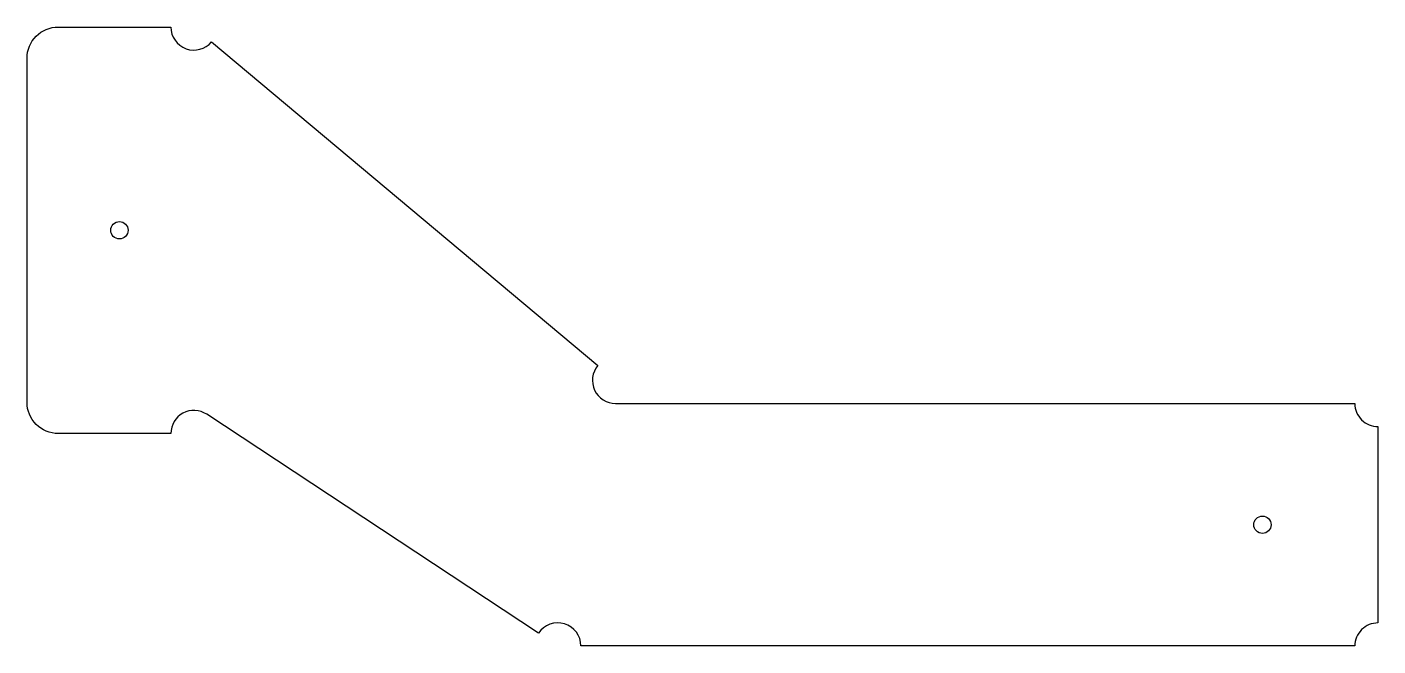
# Model space of a CAD drawing. Extents: x 0 to 1170, y 0 to 536.
import ezdxf

# ---------------------------------------------------------------- set-up
doc = ezdxf.new("R2010")
doc.units = 0
doc.layers.get('0').update_dxf_attribs({"color": 2, "linetype": 'CONTINUOUS'})

msp = doc.modelspace()

# ---------------------------------------------------------------- linework, layer by layer
at = {"color": 2, "linetype": 'CONTINUOUS'}
for points in [[(0, 211), (0, 509, -0.4142136), (27, 536), (124.5, 536, 0.7005671), (159.83, 523.15), (494.17, 242.85, 0.6370137), (509.5, 210), (1149.5, 210, 0.4142136), (1169.5, 190), (1169.5, 20, 0.4142136), (1149.5, 0), (479.5, 0, 0.743772), (442.81, 11.02), (155.52, 200.69, 1), (155.52, 200.69, 0.5975123), (124.5, 184), (27, 184, -0.4142136)], [(72.5, 360, -1), (87.5, 360, -1)], [(1062, 105, -1), (1077, 105, -1)]]:
    msp.add_lwpolyline(points, format="xyb", close=True, dxfattribs=at)

doc.saveas('drawing.dxf')
